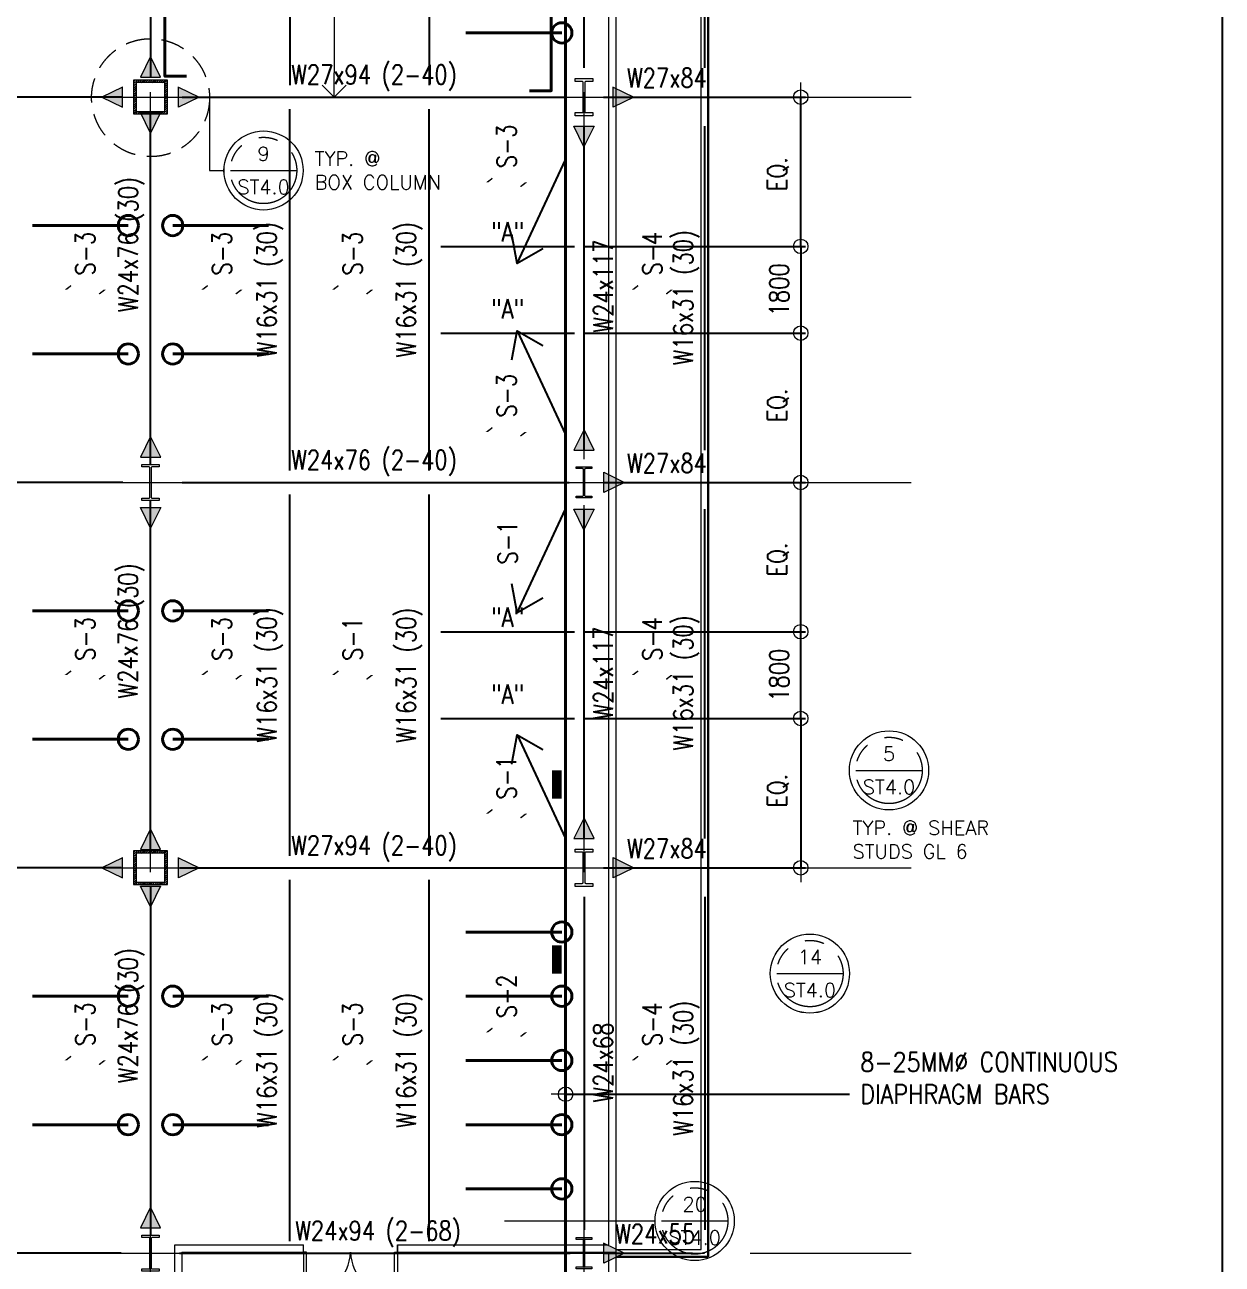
# Model space of a CAD drawing. Header units: millimetres. Extents: x -101701 to 170890, y -50253 to 85631.
# Drawn here: x -30785 to -5925, y 5281 to 31012 of the extents above; entities that cross this region are included whole.
import ezdxf
from ezdxf.enums import TextEntityAlignment as Align

# ---------------------------------------------------------------- set-up
doc = ezdxf.new("R2010")
doc.units = ezdxf.units.MM
doc.header["$MEASUREMENT"] = 0
for name, pattern in [('CENTER2', [28.575, 19.05, -3.175, 3.175, -3.175]), ('DASHED', [0.75, 0.5, -0.25]), ('PHANTOM2', [1.25, 0.625, -0.125, 0.125, -0.125, 0.125, -0.125])]:
    doc.linetypes.add(name, pattern=pattern)
doc.layers.get('0').update_dxf_attribs({"lineweight": 0})
for name, color, linetype, lineweight in [('A_ARCHITECTURAL BACKGROUND', 251, 'Continuous', 5), ('COLUMN', 2, 'Continuous', 20), ('GRIDLINES_DIM', 252, 'Continuous', 5), ('HATCH', 8, 'Continuous', 5), ('S-ANNO-DIMS', 252, 'Continuous', 5), ('S-ANNO-MARK', 2, 'Continuous', 9), ('S-ANNO-NPLT', 7, 'Continuous', 9), ('S-Anno-Symb', 143, 'PHANTOM2', 15), ('S-BEAM', 5, 'Continuous', 25), ('S-BEAM-IDEN', 2, 'Continuous', 9), ('S-BRACE', 2, 'Continuous', 18), ('S-BRACING', 1, 'Continuous', 18), ('S-COLS', 2, 'Continuous', 20), ('S-CONN', 1, 'Continuous', 9), ('S_COL', 2, 'Continuous', 20), ('S_DRB', 4, 'Continuous', 40), ('S_GRID LINES', 252, 'Continuous', 5), ('S_SLAB EDGE', 2, 'Continuous', 30), ('SPOT DET.', 1, 'Continuous', 20)]:
    doc.layers.add(name, color=color, linetype=linetype, lineweight=lineweight)
doc.layers.add('GUIDE', color=191, linetype='Continuous', plot=False)
doc.styles.add('1', font='simplex.shx', dxfattribs={"width": 0.85, "height": 300})
doc.styles.add('ARIALNW', font='ARIALN.TTF')
doc.styles.add('ROMANSX', font='ROMANS.shx', dxfattribs={"height": 0.09375})
doc.styles.add('SIMPLEX', font='SIMPLEX.shx', dxfattribs={"width": 0.8, "height": 400})
doc.dimstyles.new('DIM 200', dxfattribs={"dimtxt": 0.36, "dimasz": 0.2, "dimexe": 0.1, "dimexo": 0, "dimgap": 0.08, "dimtad": 1, "dimlfac": 2, "dimrnd": 0.005, "dimzin": 1, "dimdsep": 46, "dimtxsty": 'ARIALNW', "dimcen": 0.09, "dimclrd": 6, "dimclre": 6, "dimclrt": 13, "dimadec": 0, "dimazin": 0, "dimtfac": 1, "dimtofl": 0, "dimtmove": 2, "dimatfit": 3, "dimfxl": 1, "dimtolj": 1, "dimtzin": 0, "dimarcsym": 0})
doc.dimstyles.new('DIM_100', dxfattribs={"dimtxt": 1000, "dimasz": 2, "dimexe": 100, "dimexo": 250, "dimgap": 250, "dimtad": 1, "dimdec": 0, "dimrnd": 1, "dimdsep": 46, "dimtxsty": '1', "dimblk1": 'ESCADIM_ARW', "dimblk2": 'ESCADIM_ARW', "dimsah": 1, "dimcen": 50, "dimclrd": 256, "dimclre": 256, "dimclrt": 52, "dimadec": 0, "dimazin": 0, "dimtfac": 1, "dimtdec": 0, "dimtofl": 0, "dimtmove": 0, "dimatfit": 3, "dimldrblk": 'ESCADIM_ARW', "dimfxl": 1, "dimtolj": 1, "dimtzin": 0, "dimarcsym": 0})
doc.dimstyles.new('ESCA', dxfattribs={"dimtxt": 300, "dimasz": 1, "dimexe": 100, "dimexo": 100, "dimgap": 100, "dimtad": 1, "dimdec": 0, "dimrnd": 1, "dimdsep": 46, "dimtxsty": '1', "dimblk1": 'ESCADIM_ARW', "dimblk2": 'ESCADIM_ARW', "dimsah": 1, "dimcen": 50, "dimclrd": 256, "dimclre": 256, "dimclrt": 52, "dimadec": 0, "dimazin": 0, "dimtfac": 1, "dimtdec": 0, "dimtofl": 0, "dimtmove": 0, "dimatfit": 3, "dimldrblk": 'ESCADIM_ARW', "dimfxl": 1, "dimtolj": 1, "dimtzin": 0, "dimarcsym": 0})

# ---------------------------------------------------------------- blocks, each defined once
blk = doc.blocks.new('ARCHBACKGRND3')
at = {"layer": 'A_ARCHITECTURAL BACKGROUND', "color": 251, "ltscale": 10}
for p, q in [((-18619, 5681, 0), (-18619, 45978, 0)), ((-16706, 5586, 0), (-16706, 45978, 0)), ((-27637, 5681, 0), (-24961, 5681, 0)), ((-27637, 5679, 0), (-27637, -4352, 0)), ((-24961, 5531, 0), (-24961, 5681, 0)), ((-23007, 5681, 0), (-23007, 5531, 0)), ((-23007, 5531, 0), (-23007, 5681, 0)), ((-23007, 5681, 0), (-18619, 5681, 0)), ((-27487, 5531, 0), (-27487, -3139, 0)), ((-27487, 5531, 0), (-24961, 5531, 0)), ((-24961, 5542, 0), (-24961, 5531, 0)), ((-24961, 5531, 0), (-24961, 4554, 0)), ((-24896, 5531, 0), (-24961, 5531, 0)), ((-24896, 4554, 0), (-24896, 5531, 0)), ((-23072, 4554, 0), (-23072, 5531, 0)), ((-23072, 5531, 0), (-23007, 5531, 0)), ((-23007, 5531, 0), (-23007, 4554, 0)), ((-23007, 5531, 0), (-18468, 5531, 0)), ((-18619, 544, 0), (-18619, 5531, 0)), ((-18468, 5586, 0), (-16706, 5586, 0))]:
    blk.add_line(p, q, dxfattribs=at)
at = {"layer": 'A_ARCHITECTURAL BACKGROUND', "color": 251, "ltscale": 10, "extrusion": (-1, 7.96139e-17, 0), "elevation": 18468}
blk.add_lwpolyline([(-394, 0), (-46089, 0)], dxfattribs=at)
at = {"layer": 'HATCH', "color": 251, "linetype": 'ByBlock', "ltscale": 0.5}
for centre, start, end in [((-25019, 5582, 0), 276.8071, 357.1428), ((-22949, 5582, 0), 182.8572, 263.1929)]:
    blk.add_arc(centre, 1036, start, end, dxfattribs=at)
at = {"layer": 'S_SLAB EDGE', "color": 2, "ltscale": 10}
blk.add_line((-16556, 5436, 0), (-18468, 5436, 0), dxfattribs=at)
at = {"layer": 'S_SLAB EDGE', "color": 2, "ltscale": 10, "extrusion": (-1, 7.96139e-17, 0), "elevation": 16556}
blk.add_lwpolyline([(-5436, 0), (-46089, 0)], dxfattribs=at)
blk = doc.blocks.new('Bubble')
at = {"layer": 'S-ANNO-NPLT'}
blk.add_circle((0, 0), 0.2608, dxfattribs=at)
at = {"layer": 'S-Anno-Symb', "color": 0}
blk.add_line((-0.2188, 0), (0.2188, 0), dxfattribs=at)
blk.add_circle((0, 0), 0.2187, dxfattribs=at)
at = {"layer": 'S-Anno-Symb', "style": 'ROMANSX'}
for tag, p in [('1', (0, 0.1094)), ('S1', (0, -0.1094))]:
    blk.add_attdef(tag, text='', height=0.0937, dxfattribs=at).set_placement(p, align=Align.MIDDLE_CENTER)
at = {"layer": 'S-Anno-Symb', "style": 'ROMANSX', "width": 1.018385, "flags": 8}
blk.add_attdef('LONG', text='', height=0.0937, dxfattribs=at).set_placement((-0.1796, -0.1249), (0.1796, -0.1249), align=Align.FIT)
blk = doc.blocks.new('11F COLUMN LAYOUT')
at = {"layer": 'HATCH', "ltscale": 0.05}
h = blk.add_hatch(dxfattribs=at)
h.set_pattern_fill('ANSI31', color=256, scale=250, style=0)
h.set_pattern_definition([(45, (60220.426, 19360.09), (-22.097087, 22.097087), [])])
h.paths.add_polyline_path([(26700, 31702), (27300, 31702), (27300, 32302), (26700, 32302)], flags=16)
h.paths.add_polyline_path([(26650, 31652), (27350, 31652), (27350, 32352), (26650, 32352)])
h = blk.add_hatch(dxfattribs=at)
h.set_pattern_fill('ANSI31', color=256, scale=250, style=0)
h.set_pattern_definition([(45, (60220.426, 3360.09), (-22.097087, 22.097087), [])])
h.paths.add_polyline_path([(26700, 15702), (27300, 15702), (27300, 16302), (26700, 16302)], flags=16)
h.paths.add_polyline_path([(26650, 15652), (27350, 15652), (27350, 16352), (26650, 16352)])
at = {"layer": 'COLUMN', "lineweight": 13}
for points in [[(36000, 31614), (35814, 31614), (35814, 31677), (35965, 31677, 0.414214), (35982, 31695), (35982, 32305, 0.414214), (35965, 32323), (35814, 32323), (35814, 32386), (36186, 32386), (36186, 32323), (36035, 32323, 0.414214), (36018, 32305), (36018, 31695, 0.414214), (36035, 31677), (36186, 31677), (36186, 31614), (36000, 31614)], [(36000, 23677), (35836, 23677), (35836, 23714), (35970, 23714, 0.414214), (35990, 23734), (35990, 24266, 0.414214), (35970, 24286), (35836, 24286), (35836, 24323), (36164, 24323), (36164, 24286), (36030, 24286, 0.414214), (36010, 24266), (36010, 23734, 0.414214), (36030, 23714), (36164, 23714), (36164, 23677), (36000, 23677)], [(36000, 15614), (35814, 15614), (35814, 15677), (35965, 15677, 0.414214), (35982, 15695), (35982, 16305, 0.414214), (35965, 16323), (35814, 16323), (35814, 16386), (36186, 16386), (36186, 16323), (36035, 16323, 0.414214), (36018, 16305), (36018, 15695, 0.414214), (36035, 15677), (36186, 15677), (36186, 15614), (36000, 15614)], [(36000, 7677), (35836, 7677), (35836, 7714), (35970, 7714, 0.414214), (35990, 7734), (35990, 8266, 0.414214), (35970, 8286), (35836, 8286), (35836, 8323), (36164, 8323), (36164, 8286), (36030, 8286, 0.414214), (36010, 8266), (36010, 7734, 0.414214), (36030, 7714), (36164, 7714), (36164, 7677), (36000, 7677)]]:
    blk.add_lwpolyline(points, format="xyb", dxfattribs=at)
at = {"layer": 'S-COLS', "ltscale": 0.5, "elevation": 0}
for points in [[(26650, 31652), (27350, 31652), (27350, 32352), (26650, 32352)], [(26700, 31702), (27300, 31702), (27300, 32302), (26700, 32302)], [(26650, 15652), (27350, 15652), (27350, 16352), (26650, 16352)], [(26700, 15702), (27300, 15702), (27300, 16302), (26700, 16302)]]:
    blk.add_lwpolyline(points, close=True, dxfattribs=at)
at = {"layer": 'S_COL', "ltscale": 0.05}
for points in [[(27000, 23626), (26818, 23626), (26818, 23675), (26969, 23675, 0.414214), (26987, 23693), (26987, 24304, 0.414214), (26969, 24321), (26818, 24321), (26818, 24370), (27182, 24370), (27182, 24321), (27031, 24321, 0.414214), (27013, 24304), (27013, 23693, 0.414214), (27031, 23675), (27182, 23675), (27182, 23626), (27000, 23626)], [(27000, 7626), (26818, 7626), (26818, 7675), (26969, 7675, 0.414214), (26987, 7693), (26987, 8304, 0.414214), (26969, 8321), (26818, 8321), (26818, 8370), (27182, 8370), (27182, 8321), (27031, 8321, 0.414214), (27013, 8304), (27013, 7693, 0.414214), (27031, 7675), (27182, 7675), (27182, 7626), (27000, 7626)]]:
    blk.add_lwpolyline(points, format="xyb", dxfattribs=at)
blk = doc.blocks.new('DIM_GRIDLINES_2')
at = {"layer": 'GRIDLINES_DIM', "linetype": 'CENTER2', "ltscale": 300}
for p, q in [((35000, -10379.6), (35000, 63813, 0)), ((44000, -10379.6), (44000, 63813, 0)), ((-12556.3, 40000, 0), (50790.7, 40000, 0)), ((-12556.3, 32000, 0), (50790.7, 32000, 0)), ((-12556.3, 24000, 0), (50790.7, 24000, 0)), ((-12556.3, 16000, 0), (50790.7, 16000, 0))]:
    blk.add_line(p, q, dxfattribs=at)
blk = doc.blocks.new('ESCADIM_ARW')
at = {"color": 7}
blk.add_line((-150, 0), (150, 0), dxfattribs=at)
blk.add_circle((0, 0), 75, dxfattribs=at)
blk = doc.blocks.new('*D49')
at = {"layer": 'Defpoints', "color": 0, "transparency": 16777216}
for p in [(-19425, 26411, 0), (-19425, 24611, 0), (-14675, 24611)]:
    blk.add_point(p, dxfattribs=at)
at = {"layer": 'S-ANNO-DIMS', "lineweight": -2, "transparency": 16777216}
for p, q in [((-19175, 26411), (-14575, 26411)), ((-14675, 26409), (-14675, 24613)), ((-19175, 24611), (-14575, 24611))]:
    blk.add_line(p, q, dxfattribs=at)
at = {"layer": 'S-ANNO-DIMS', "lineweight": -2, "transparency": 16777216, "xscale": 2, "yscale": 2, "zscale": 2}
for p, rotation in [((-14675, 26411), 90), ((-14675, 24611), 270)]:
    blk.add_blockref('ESCADIM_ARW', p, dxfattribs=dict(at, rotation=rotation))
at = {"layer": 'S-ANNO-DIMS', "color": 52, "transparency": 16777216, "insert": (-15125, 25511), "char_height": 400, "attachment_point": 5, "rotation": 90, "style": 'SIMPLEX'}
blk.add_mtext('\\A1;1800', dxfattribs=at)
blk = doc.blocks.new('*D50')
at = {"layer": 'Defpoints', "color": 0, "transparency": 16777216}
for p in [(-19023, 29511, 0), (-14675, 29511), (-19425, 26411, 0)]:
    blk.add_point(p, dxfattribs=at)
at = {"layer": 'S-ANNO-DIMS', "lineweight": -2, "transparency": 16777216}
for p, q in [((-18773, 29511), (-14575, 29511)), ((-14675, 26413), (-14675, 29509)), ((-19175, 26411), (-14575, 26411))]:
    blk.add_line(p, q, dxfattribs=at)
at = {"layer": 'S-ANNO-DIMS', "lineweight": -2, "transparency": 16777216, "xscale": 2, "yscale": 2, "zscale": 2}
for p, rotation in [((-14675, 29511), 90), ((-14675, 26411), 270)]:
    blk.add_blockref('ESCADIM_ARW', p, dxfattribs=dict(at, rotation=rotation))
at = {"layer": 'S-ANNO-DIMS', "color": 52, "transparency": 16777216, "insert": (-15144, 27911), "char_height": 400, "attachment_point": 5, "rotation": 90, "style": 'SIMPLEX'}
blk.add_mtext('\\A1;{\\W0.8;EQ.}', dxfattribs=at)
blk = doc.blocks.new('*D51')
at = {"layer": 'Defpoints', "color": 0, "transparency": 16777216}
for p in [(-19425, 24611, 0), (-19023, 21511, 0), (-14675, 21511)]:
    blk.add_point(p, dxfattribs=at)
at = {"layer": 'S-ANNO-DIMS', "lineweight": -2, "transparency": 16777216}
for p, q in [((-19175, 24611), (-14575, 24611)), ((-14675, 24609), (-14675, 21513)), ((-18773, 21511), (-14575, 21511))]:
    blk.add_line(p, q, dxfattribs=at)
at = {"layer": 'S-ANNO-DIMS', "lineweight": -2, "transparency": 16777216, "xscale": 2, "yscale": 2, "zscale": 2}
for p, rotation in [((-14675, 24611), 90), ((-14675, 21511), 270)]:
    blk.add_blockref('ESCADIM_ARW', p, dxfattribs=dict(at, rotation=rotation))
at = {"layer": 'S-ANNO-DIMS', "color": 52, "transparency": 16777216, "insert": (-15144, 23111), "char_height": 400, "attachment_point": 5, "rotation": 90, "style": 'SIMPLEX'}
blk.add_mtext('\\A1;{\\W0.8;EQ.}', dxfattribs=at)
blk = doc.blocks.new('*D52')
at = {"layer": 'Defpoints', "color": 0, "transparency": 16777216}
for p in [(-19425, 18411, 0), (-14675, 18411), (-19425, 16611, 0)]:
    blk.add_point(p, dxfattribs=at)
at = {"layer": 'S-ANNO-DIMS', "lineweight": -2, "transparency": 16777216}
for p, q in [((-19175, 18411), (-14575, 18411)), ((-14675, 16613), (-14675, 18409)), ((-19175, 16611), (-14575, 16611))]:
    blk.add_line(p, q, dxfattribs=at)
at = {"layer": 'S-ANNO-DIMS', "lineweight": -2, "transparency": 16777216, "xscale": 2, "yscale": 2, "zscale": 2}
for p, rotation in [((-14675, 18411), 90), ((-14675, 16611), 270)]:
    blk.add_blockref('ESCADIM_ARW', p, dxfattribs=dict(at, rotation=rotation))
at = {"layer": 'S-ANNO-DIMS', "color": 52, "transparency": 16777216, "insert": (-15125, 17511), "char_height": 400, "attachment_point": 5, "rotation": 90, "style": 'SIMPLEX'}
blk.add_mtext('\\A1;1800', dxfattribs=at)
blk = doc.blocks.new('*D53')
at = {"layer": 'Defpoints', "color": 0, "transparency": 16777216}
for p in [(-19425, 16611, 0), (-19023, 13511, 0), (-14675, 13511)]:
    blk.add_point(p, dxfattribs=at)
at = {"layer": 'S-ANNO-DIMS', "lineweight": -2, "transparency": 16777216}
for p, q in [((-19175, 16611), (-14575, 16611)), ((-14675, 16609), (-14675, 13513)), ((-18773, 13511), (-14575, 13511))]:
    blk.add_line(p, q, dxfattribs=at)
at = {"layer": 'S-ANNO-DIMS', "lineweight": -2, "transparency": 16777216, "xscale": 2, "yscale": 2, "zscale": 2}
for p, rotation in [((-14675, 16611), 90), ((-14675, 13511), 270)]:
    blk.add_blockref('ESCADIM_ARW', p, dxfattribs=dict(at, rotation=rotation))
at = {"layer": 'S-ANNO-DIMS', "color": 52, "transparency": 16777216, "insert": (-15144, 15111), "char_height": 400, "attachment_point": 5, "rotation": 90, "style": 'SIMPLEX'}
blk.add_mtext('\\A1;{\\W0.8;EQ.}', dxfattribs=at)
blk = doc.blocks.new('*D54')
at = {"layer": 'Defpoints', "color": 0, "transparency": 16777216}
for p in [(-19023, 21511, 0), (-14675, 21511), (-19425, 18411, 0)]:
    blk.add_point(p, dxfattribs=at)
at = {"layer": 'S-ANNO-DIMS', "lineweight": -2, "transparency": 16777216}
for p, q in [((-18773, 21511), (-14575, 21511)), ((-14675, 18413), (-14675, 21509)), ((-19175, 18411), (-14575, 18411))]:
    blk.add_line(p, q, dxfattribs=at)
at = {"layer": 'S-ANNO-DIMS', "lineweight": -2, "transparency": 16777216, "xscale": 2, "yscale": 2, "zscale": 2}
for p, rotation in [((-14675, 21511), 90), ((-14675, 18411), 270)]:
    blk.add_blockref('ESCADIM_ARW', p, dxfattribs=dict(at, rotation=rotation))
at = {"layer": 'S-ANNO-DIMS', "color": 52, "transparency": 16777216, "insert": (-15144, 19911), "char_height": 400, "attachment_point": 5, "rotation": 90, "style": 'SIMPLEX'}
blk.add_mtext('\\A1;{\\W0.8;EQ.}', dxfattribs=at)
blk = doc.blocks.new('_Open90')
at = {"color": 0, "linetype": 'ByBlock', "lineweight": -2}
for p, q in [((0, 0), (-1, 0)), ((-0.5, 0.5), (0, 0)), ((0, 0), (-0.5, -0.5))]:
    blk.add_line(p, q, dxfattribs=at)
blk = doc.blocks.new('*D115')
at = {"lineweight": -2, "ltscale": 0.5, "transparency": 16777216}
blk.add_line((38812, 46895), (38812, 40501), dxfattribs=at)
at = {"layer": 'Defpoints', "color": 0, "ltscale": 0.5, "transparency": 16777216}
for p in [(38812, 47395, 0), (38812, 40001, 0), (38812, 40001)]:
    blk.add_point(p, dxfattribs=at)
at = {"lineweight": -2, "ltscale": 0.5, "transparency": 16777216, "xscale": 500, "yscale": 500, "zscale": 500}
for p, rotation in [((38812, 47395), 90), ((38812, 40001), 270)]:
    blk.add_blockref('_Open90', p, dxfattribs=dict(at, rotation=rotation))
at = {"color": 52, "ltscale": 0.5, "transparency": 16777216, "char_height": 300, "attachment_point": 5, "rotation": 90, "style": '1'}
for s, insert in [("\\A1;ADD'L. 10MM%%C", (38383, 43698)), ('\\A1;@300MM O.C. ', (39212, 43698))]:
    blk.add_mtext(s, dxfattribs=dict(at, insert=insert))
blk = doc.blocks.new('11TH FRAMING LAYOUT')
at = {"layer": 'S-CONN'}
for points in [[(26790, 32414), (27000, 32843), (27210, 32414)], [(26420, 31788), (25991, 31999), (26420, 32209)], [(27580, 31788), (28009, 31999), (27580, 32209)], [(36606, 31788), (37035, 31999), (36606, 32209)], [(26790, 31679), (27001, 31250), (27211, 31679)], [(35789, 31395), (35999, 30966), (36210, 31395)], [(35791, 24667), (36001, 25096), (36211, 24667)], [(26791, 24525), (27002, 24954), (27212, 24525)], [(36411, 23789), (36840, 24000), (36411, 24210)], [(26791, 23477), (27002, 23048), (27212, 23477)], [(35789, 23443), (35999, 23014), (36210, 23443)], [(35790, 16606), (36000, 17035), (36210, 16606)], [(26790, 16381), (27000, 16810), (27210, 16381)], [(26420, 15788), (25991, 15998), (26420, 16209)], [(27580, 15788), (28009, 15998), (27580, 16209)], [(36606, 15789), (37035, 16000), (36606, 16210)], [(26789, 15619), (26999, 15190), (27210, 15619)], [(26789, 8524), (26999, 8953), (27210, 8524)], [(36411, 7789), (36840, 8000), (36411, 8210)]]:
    blk.add_hatch(color=256, dxfattribs=at).paths.add_polyline_path(points)
at = {"layer": 'S-BEAM'}
for p, q in [((27000, 39737, 0), (27000, 32414, 0)), ((29891, 39749, 0), (29891, 32249, 0)), ((32782, 39749, 0), (32782, 32248, 0)), ((36000, 32607, 0), (36000, 39545, 0)), ((38505, 32607, 0), (38505, 39545, 0)), ((35619, 32421, 0), (35619, 31580, 0)), ((26427, 31999, 0), (18606, 32000, 0)), ((27660, 31999, 0), (35619, 32000, 0)), ((36606, 31999, 0), (37986, 31999, 0)), ((27001, 24381, 0), (27001, 31679, 0)), ((29883, 31749, 0), (29883, 24249, 0)), ((32776, 31748, 0), (32776, 24249, 0)), ((36001, 24667, 0), (36000, 31395, 0)), ((38506, 24667, 0), (38505, 31395, 0)), ((33026, 28900, 0), (35801, 28900, 0)), ((33026, 27100, 0), (35801, 27100, 0)), ((26427, 24000, 0), (18606, 24001, 0)), ((27660, 24000, 0), (35694, 24001, 0)), ((36409, 24000, 0), (38255, 24000, 0)), ((29883, 23749, 0), (29883, 16250, 0)), ((32776, 23749, 0), (32776, 16250, 0)), ((27000, 16381, 0), (27000, 23619, 0)), ((36000, 16606, 0), (36000, 23443, 0)), ((38505, 16606, 0), (38505, 23443, 0)), ((33026, 20900, 0), (35801, 20900, 0)), ((33026, 19100, 0), (35801, 19100, 0)), ((26394, 16000, 0), (18606, 16000, 0)), ((27606, 16000, 0), (35619, 16000, 0)), ((36606, 16000, 0), (38255, 16000, 0)), ((29883, 15750, 0), (29883, 8250, 0)), ((32776, 15750, 0), (32776, 8250, 0)), ((27000, 15619, 0), (27000, 8381, 0)), ((36000, 15394, 0), (36000, 8481, 0)), ((38505, 15394, 0), (38505, 8481, 0)), ((26394, 7999, 0), (18606, 7999, 0)), ((27604, 8000, 0), (35715, 8000, 0)), ((36409, 8000, 0), (38255, 8000, 0))]:
    blk.add_line(p, q, dxfattribs=at)
at = {"layer": 'S-CONN', "color": 1, "elevation": 0}
for points in [[(27210, 32414), (27000, 32843), (26790, 32414), (27211, 32414)], [(26420, 32209), (25991, 31999), (26420, 31788), (26420, 32210)], [(27580, 32209), (28009, 31999), (27580, 31788), (27580, 32210)], [(36606, 32209), (37035, 31999), (36606, 31788), (36606, 32210)], [(27211, 31679), (27001, 31250), (26790, 31679), (27212, 31679)], [(36210, 31395), (35999, 30966), (35789, 31395), (36211, 31395)], [(36211, 24667), (36001, 25096), (35791, 24667), (36213, 24667)], [(27212, 24525), (27002, 24954), (26791, 24525), (27213, 24525)], [(36411, 24210), (36840, 24000), (36411, 23789), (36411, 24211)], [(27212, 23477), (27002, 23048), (26791, 23477), (27213, 23477)], [(36210, 23443), (35999, 23014), (35789, 23443), (36211, 23443)], [(36210, 16606), (36000, 17035), (35790, 16606), (36211, 16606)], [(27210, 16381), (27000, 16810), (26790, 16381), (27211, 16381)], [(36606, 16210), (37035, 16000), (36606, 15789), (36606, 16211)], [(26420, 16209), (25991, 15998), (26420, 15788), (26420, 16210)], [(27580, 16209), (28009, 15998), (27580, 15788), (27580, 16210)], [(27210, 15619), (26999, 15190), (26789, 15619), (27211, 15619)], [(27210, 8524), (26999, 8953), (26789, 8524), (27211, 8524)], [(36411, 8210), (36840, 8000), (36411, 7789), (36411, 8211)]]:
    blk.add_lwpolyline(points, dxfattribs=at)
at = {"layer": 'S-BRACE', "ltscale": 0.5}
for points in [[(34611, 28546, 0), (35613, 30698, 0)], [(34611, 27150, 0), (35613, 24999, 0)], [(34612, 21292, 0), (35614, 23443, 0)], [(34612, 18757, 0), (35614, 16606, 0)]]:
    blk.add_leader(points, dimstyle='DIM 200', override={"dimasz": 500, "dimtad": 0, "dimclrd": 2, "dimldrblk": 'Open90', "dimfxl": 0.18}, dxfattribs=at)
blk = doc.blocks.new("ADD' L BARS")
at = {"layer": 'S_DRB'}
for p, q in [((41549.4, 41333.3, 0), (43539, 41333.3, 0)), ((41550, 22666.4, 0), (43539.6, 22666.4, 0)), ((41549.9, 21333.2, 0), (43539.5, 21333.2, 0)), ((41549.7, 19999.9, 0), (43539.3, 19999.9, 0)), ((41549.6, 18666.6, 0), (43539.2, 18666.6, 0)), ((41549.4, 17333.3, 0), (43539, 17333.3, 0))]:
    blk.add_line(p, q, dxfattribs=at)
at = {"layer": 'S_DRB', "color": 4, "elevation": 0}
for points in [[(35750, 40432.8), (35300, 40432.8), (35300, 55606.9), (35750, 55606.9)], [(42870.3, 40132.8), (43320.3, 40132.8), (43319, 55306.9), (42869, 55306.9)]]:
    blk.add_lwpolyline(points, dxfattribs=at)
at = {"layer": 'S_DRB'}
for centre in [(43539, 41333.3, 0), (43539.6, 22666.4, 0), (43539.5, 21333.2, 0), (43539.3, 19999.9, 0), (43539.2, 18666.6, 0), (43539, 17333.3, 0)]:
    blk.add_circle(centre, 210.4, dxfattribs=at)
at = {"ltscale": 0.5}
dim = blk.add_linear_dim(base=(38811.8, 40001.4, 0), p1=(38811.8, 47394.5, 0), p2=(38811.8, 40001.4, 0), angle=270, text="ADD'L. 10MM%%C\\X@300MM O.C. ", dimstyle='DIM_100', override={"dimasz": 500, "dimexo": 100, "dimblk1": 'Open90', "dimblk2": 'Open90', "dimse1": 1, "dimse2": 1}, dxfattribs=at)
dim.commit()
dim.dimension.update_dxf_attribs({"geometry": '*D115', "text_midpoint": (38811.8, 43697.9, 0)})

msp = doc.modelspace()

# ---------------------------------------------------------------- linework, layer by layer
at = {"layer": 'GUIDE', "ltscale": 0.5, "elevation": -106.73928}
msp.add_lwpolyline([(-77989.96083, 53324.28514), (-5925.3379, 53324.28514), (-5925.3379, -34476.50554), (-77989.96083, -34476.50554)], close=True, dxfattribs=at)
at = {"layer": 'S-ANNO-MARK'}
for points, elevation in [([(-21077.11934, 27825.29075, 29.99952, 29.99952, 0), (-21190.16366, 27738.28962, 0, 0, 0), (-20380.58611, 27738.28962, 29.99952, 29.99952, 0), (-20493.63044, 27651.28848, 0, 0, 0)], -0.00003), ([(-29824.10621, 25597.32211, 29.99952, 29.99952, 0), (-29937.15054, 25510.32098, 0, 0, 0), (-29127.57299, 25510.32098, 29.99952, 29.99952, 0), (-29240.61732, 25423.31984, 0, 0, 0)], -0.00001), ([(-26987.81574, 25597.32211, 29.99952, 29.99952, 0), (-27100.86007, 25510.32098, 0, 0, 0), (-26291.28252, 25510.32098, 29.99952, 29.99952, 0), (-26404.32685, 25423.31984, 0, 0, 0)], 0), ([(-24273.03687, 25597.32211, 29.99952, 29.99952, 0), (-24386.0812, 25510.32098, 0, 0, 0), (-23576.50365, 25510.32098, 29.99952, 29.99952, 0), (-23689.54797, 25423.31984, 0, 0, 0)], -0.00002), ([(-18050.91111, 25598.27696, 29.99952, 29.99952, 0), (-18163.95543, 25511.27582, 0, 0, 0), (-17354.37788, 25511.27582, 29.99952, 29.99952, 0), (-17467.42221, 25424.27469, 0, 0, 0)], 0.00001), ([(-21077.45615, 22648.45702, 29.99952, 29.99952, 0), (-21190.50048, 22561.45589, 0, 0, 0), (-20380.92292, 22561.45589, 29.99952, 29.99952, 0), (-20493.96725, 22474.45475, 0, 0, 0)], -0.00003), ([(-29824.10621, 17597.95536, 29.99952, 29.99952, 0), (-29937.15054, 17510.95422, 0, 0, 0), (-29127.57299, 17510.95422, 29.99952, 29.99952, 0), (-29240.61732, 17423.95309, 0, 0, 0)], -0.00001), ([(-26987.81574, 17597.95536, 29.99952, 29.99952, 0), (-27100.86007, 17510.95422, 0, 0, 0), (-26291.28252, 17510.95422, 29.99952, 29.99952, 0), (-26404.32685, 17423.95309, 0, 0, 0)], 0), ([(-24273.03687, 17597.95536, 29.99952, 29.99952, 0), (-24386.0812, 17510.95422, 0, 0, 0), (-23576.50365, 17510.95422, 29.99952, 29.99952, 0), (-23689.54797, 17423.95309, 0, 0, 0)], -0.00002), ([(-18050.91111, 17598.27696, 29.99952, 29.99952, 0), (-18163.95543, 17511.27582, 0, 0, 0), (-17354.37788, 17511.27582, 29.99952, 29.99952, 0), (-17467.42221, 17424.27469, 0, 0, 0)], 0.00001), ([(-21075.58107, 14720.3391, 29.99952, 29.99952, 0), (-21188.6254, 14633.33796, 0, 0, 0), (-20379.04785, 14633.33796, 29.99952, 29.99952, 0), (-20492.09218, 14546.33683, 0, 0, 0)], -0.00002), ([(-29824.10621, 9598.26103, 29.99952, 29.99952, 0), (-29937.15054, 9511.2599, 0, 0, 0), (-29127.57299, 9511.2599, 29.99952, 29.99952, 0), (-29240.61732, 9424.25876, 0, 0, 0)], -0.00001), ([(-26987.81574, 9598.26103, 29.99952, 29.99952, 0), (-27100.86007, 9511.2599, 0, 0, 0), (-26291.28252, 9511.2599, 29.99952, 29.99952, 0), (-26404.32685, 9424.25876, 0, 0, 0)], 0), ([(-24273.03687, 9598.26103, 29.99952, 29.99952, 0), (-24386.0812, 9511.2599, 0, 0, 0), (-23576.50365, 9511.2599, 29.99952, 29.99952, 0), (-23689.54797, 9424.25876, 0, 0, 0)], -0.00002), ([(-18050.91111, 9598.27696, 29.99952, 29.99952, 0), (-18163.95543, 9511.27582, 0, 0, 0), (-17354.37788, 9511.27582, 29.99952, 29.99952, 0), (-17467.42221, 9424.27469, 0, 0, 0)], 0.00001)]:
    msp.add_lwpolyline(points, format="xyseb", dxfattribs=dict(at, elevation=elevation))
at = {"layer": 'S-ANNO-NPLT'}
for centre in [(-25827.66499, 27988.18634, -0.00003), (-12842.76569, 15532.45981, -0.00003), (-14485.49763, 11314.8821, -0.00003), (-16877.24563, 6178.36, -0.00002)]:
    msp.add_circle(centre, 821.36597, dxfattribs=at)
at = {"layer": 'S-Anno-Symb', "linetype": 'ByBlock'}
msp.add_line((-20822.94465, 6178.36, -0.00002), (-17698.6116, 6178.36, -0.00002), dxfattribs=at)
at = {"layer": 'S-Anno-Symb', "linetype": 'ByBlock', "elevation": -0.00002}
for points in [[(-13664.13166, 15532.45981, 0, 0, 0), (-19739.02657, 15532.45981, 196.07256, 196.07256, 0), (-19739.02657, 14944.24213, 0, 0, 0)], [(-15306.86361, 11314.8821, 0, 0, 0), (-19739.02657, 11314.8821, 196.07256, 196.07256, 0), (-19739.02657, 11903.09978, 0, 0, 0)], [(-20822.94465, 6178.36, 0, 0, 0), (-20822.94465, 4955.95778, 196.07256, 196.07256, 0), (-20234.72697, 4955.95778, 0, 0, 0)]]:
    msp.add_lwpolyline(points, format="xyseb", dxfattribs=at)
at = {"layer": 'S-BRACING', "ltscale": 1000, "elevation": -0.00003}
msp.add_lwpolyline([(-26949.03096, 29499.29442), (-26949.03096, 27988.18634), (-26649.03096, 27988.18634)], dxfattribs=at)
at = {"layer": 'S-COLS', "elevation": -0.00001}
msp.add_lwpolyline([(-21075.58108, 10181.3105, 29.99952, 29.99952, 0), (-21188.62541, 10094.30936, 0, 0, 0), (-20379.04785, 10094.30936, 29.99952, 29.99952, 0), (-20492.09218, 10007.30823, 0, 0, 0)], format="xyseb", dxfattribs=at)
at = {"layer": 'S_DRB'}
for p, q in [((-30624.97233, 26844.59324, -0.00001), (-28635.33934, 26844.59324, -0.00001)), ((-25724.97233, 26844.59324, -0.00001), (-27714.60531, 26844.59324, -0.00001)), ((-30624.97233, 24177.92657, -0.00001), (-28635.33934, 24177.92657, -0.00001)), ((-25724.97233, 24177.92657, -0.00001), (-27714.60531, 24177.92657, -0.00001)), ((-30624.97233, 18844.59324, -0.00002), (-28635.33934, 18844.59324, -0.00002)), ((-25724.97233, 18844.59324, -0.00002), (-27714.60531, 18844.59324, -0.00002)), ((-30624.97233, 16177.92657, -0.00002), (-28635.33934, 16177.92657, -0.00002)), ((-25724.97233, 16177.92657, -0.00002), (-27714.60531, 16177.92657, -0.00002)), ((-30624.97233, 10844.59324, -0.00001), (-28635.33934, 10844.59324, -0.00001)), ((-25724.97233, 10844.59324, -0.00001), (-27714.60531, 10844.59324, -0.00001)), ((-30624.97233, 8177.92657, -0.00001), (-28635.33934, 8177.92657, -0.00001)), ((-25724.97233, 8177.92657, -0.00001), (-27714.60531, 8177.92657, -0.00001))]:
    msp.add_line(p, q, dxfattribs=at)
at = {"layer": 'S_DRB', "color": 4, "elevation": -0.00001}
msp.add_lwpolyline([(-20005.95233, 1503.27424), (-19555.95233, 1503.27424), (-19555.95233, 45116.53555), (-20005.95233, 45116.53555)], dxfattribs=at)
at = {"layer": 'S_DRB'}
for centre in [(-28635.33934, 26844.59324, -0.00001), (-27714.60531, 26844.59324, -0.00001), (-28635.33934, 24177.92657, -0.00001), (-27714.60531, 24177.92657, -0.00001), (-28635.33934, 18844.59324, -0.00002), (-27714.60531, 18844.59324, -0.00002), (-28635.33934, 16177.92657, -0.00002), (-27714.60531, 16177.92657, -0.00002), (-28635.33934, 10844.59324, -0.00001), (-27714.60531, 10844.59324, -0.00001), (-28635.33934, 8177.92657, -0.00001), (-27714.60531, 8177.92657, -0.00001)]:
    msp.add_circle(centre, 210.36702, dxfattribs=at)
at = {"layer": 'SPOT DET.', "linetype": 'DASHED', "ltscale": 1000}
msp.add_circle((-28173.55948, 29499.29442, -0.00003), 1224.52852, dxfattribs=at)

# ---------------------------------------------------------------- block references
at = {"layer": 'A_ARCHITECTURAL BACKGROUND', "color": 251, "ltscale": 10}
for name in ['11TH FRAMING LAYOUT', '11F COLUMN LAYOUT']:
    msp.add_blockref(name, (-55174.97233, -2488.74009, -0.00001), dxfattribs=at)
at = {"layer": 'A_ARCHITECTURAL BACKGROUND', "lineweight": 13}
msp.add_blockref('ARCHBACKGRND3', (-38.9141, 0, -0.00004), dxfattribs=at)
at = {"layer": 'S-Anno-Symb', "xscale": 3149.760000000242, "yscale": 3149.760000000242, "zscale": 3149.760000000242}
for p, values in [((-25827.66499, 27988.18634, -0.00003), {'1': '9', 'S1': 'ST4.0'}), ((-12842.76569, 15532.45981, -0.00003), {'1': '5', 'S1': 'ST4.0'}), ((-14485.49763, 11314.8821, -0.00003), {'1': '14', 'S1': 'ST4.0'}), ((-16877.24563, 6178.36, -0.00002), {'1': '20', 'S1': 'ST4.0'})]:
    msp.add_blockref('Bubble', p, dxfattribs=at).add_auto_attribs(values)
at = {"layer": 'S-BRACE'}
msp.add_blockref("ADD' L BARS", (-63174.97233, -10488.74009, -0.00002), dxfattribs=at)
at = {"layer": 'S_GRID LINES'}
msp.add_blockref('DIM_GRIDLINES_2', (-63174.97233, -10488.74009, -0.00001), dxfattribs=at)

# ---------------------------------------------------------------- texts
at = {"layer": 'S-ANNO-DIMS', "color": 52, "char_height": 400, "attachment_point": 5, "style": 'SIMPLEX'}
for s, insert in [('\\A1;{\\W0.8;W27x94 (2-40)}', (-23535.48411, 29911.04656, -0.00003)), ('\\A1;{\\W0.8;W27x84}', (-17455.00959, 29910.59879, -0.00002)), ('\\A1;{\\W0.8;"A"}', (-20761.5327, 26712.88823, -0.00003)), ('\\A1;{\\W0.8;"A"}', (-20761.5327, 25112.88823, -0.00003)), ('\\A1;{\\W0.8;W24x76 (2-40)}', (-23536.59782, 21911.86287, -0.00004)), ('\\A1;{\\W0.8;W27x84}', (-17455.00959, 21910.59879, -0.00002)), ('\\A1;{\\W0.8;"A"}', (-20761.5327, 18712.88823, -0.00003)), ('\\A1;{\\W0.8;"A"}', (-20761.5327, 17112.88823, -0.00003)), ('\\A1;W27x94 (2-40)', (-23535.48409, 13911.04655, -0.00004)), ('\\A1;{\\W0.8;W27x84}', (-17455.00959, 13910.59879, -0.00002)), ('\\A1;W24x94 (2-68)', (-23451.43348, 5910.53905, -0.00002)), ('\\A1;W24x55', (-17699.6528, 5910.59879, -0.00002))]:
    msp.add_mtext(s, dxfattribs=dict(at, insert=insert))
at = {"layer": 'S-ANNO-DIMS', "color": 52, "char_height": 400, "attachment_point": 5, "rotation": 90, "style": 'SIMPLEX'}
for s, insert in [('\\A1;\\pxqc;S-3', (-20785.37489, 28488.28962, -0.00003)), ('\\A1;{\\W0.8;W24x76 (30)}', (-28573.88241, 26452.01502, -0.00003)), ('\\A1;{\\W0.8;W16x31 (30)}', (-25692.31441, 25514.67894, -0.00003)), ('\\A1;{\\W0.8;W16x31 (30)}', (-22798.85397, 25512.80761, -0.00003)), ('\\A1;\\pxqc;S-3', (-29532.36176, 26260.32098, -0.00001)), ('\\A1;\\pxqc;S-3', (-26696.07129, 26260.32098, 0)), ('\\A1;\\pxqc;S-3', (-23981.29242, 26260.32098, -0.00002)), ('\\A1;{\\W0.8;W24x117}', (-18775.14822, 25588.18387, -0.00002)), ('\\A1;\\pxqc;S-4', (-17759.16666, 26261.27582, 0.00001)), ('\\A1;{\\W0.8;W16x31 (30)}', (-17050.39887, 25349.92541, -0.00001)), ('\\A1;\\pxqc;S-3', (-20785.7117, 23311.45589, -0.00003)), ('\\A1;\\pxqc;{\\W0.8;S-1}', (-20761.5327, 20262.63475, -0.00002)), ('\\A1;{\\W0.8;W24x76 (30)}', (-28574.97233, 18429.03443, -0.00004)), ('\\A1;{\\W0.8;W16x31 (30)}', (-25692.31441, 17515.29028, -0.00001)), ('\\A1;{\\W0.8;W16x31 (30)}', (-22798.85397, 17510.75296, -0.00002)), ('\\A1;\\pxqc;S-3', (-29532.36176, 18260.95422, -0.00001)), ('\\A1;\\pxqc;S-3', (-26696.07129, 18260.95422, 0)), ('\\A1;\\pxqc;{\\W0.8;S-1}', (-23981.29242, 18260.95422, -0.00002)), ('\\A1;\\pxqc;S-4', (-17759.16666, 18261.27582, 0.00001)), ('\\A1;{\\W0.8;W16x31 (30)}', (-17050.39887, 17349.92541, -0.00001)), ('\\A1;{\\W0.8;W24x117}', (-18775.69318, 17554.2001, -0.00003)), ('\\A1;\\pxqc;{\\W0.8;S-1}', (-20785.66327, 15383.33796, -0.00002)), ('\\A1;{\\W0.8;W24x76 (30)}', (-28574.97233, 10442.95008, -0.00003)), ('\\A1;\\pxqc;{\\W0.8;S-2}', (-20783.83663, 10844.30936, -0.00001)), ('\\A1;{\\W0.8;W16x31 (30)}', (-25692.31441, 9515.29029, -0.00002)), ('\\A1;{\\W0.8;W16x31 (30)}', (-22798.85397, 9515.29029, -0.00002)), ('\\A1;\\pxqc;S-3', (-29532.36176, 10261.2599, -0.00001)), ('\\A1;\\pxqc;S-3', (-26696.07129, 10261.2599, 0)), ('\\A1;\\pxqc;S-3', (-23981.29242, 10261.2599, -0.00002)), ('\\A1;\\pxqc;S-4', (-17759.16666, 10261.27582, 0.00001)), ('\\A1;{\\W0.8;W16x31 (30)}', (-17050.39887, 9349.92541, -0.00001)), ('\\A1;{\\W0.8;W24x68}', (-18775.69318, 9467.0146, -0.00003))]:
    msp.add_mtext(s, dxfattribs=dict(at, insert=insert))
at = {"layer": 'S-Anno-Symb', "char_height": 295.29, "attachment_point": 4, "style": 'ROMANSX'}
for s, insert, width in [('TYP. @\\PBOX COLUMN', (-24766.51901, 27988.18634, -0.00003), 6780.3427625), ('TYP. @ SHEAR\\PSTUDS GL 6', (-13599.78466, 14094.45416, -0.00003), 4093.5150308)]:
    msp.add_mtext(s, dxfattribs=dict(at, insert=insert, width=width))
at = {"layer": 'S-BEAM-IDEN', "insert": (-13439.79946, 9678.96587, -0.00005), "char_height": 400, "attachment_point": 1, "style": '1'}
msp.add_mtext_dynamic_manual_height_columns('8-25MM∅ CONTINUOUS \\PDIAPHRAGM BARS', width=8791.57845, gutter_width=1, heights=[0], dxfattribs=at)
at = {"layer": 'S-COLS', "color": 52, "insert": (-18775.69318, 9467.0146, -0.00003), "char_height": 400, "attachment_point": 5, "rotation": 90, "style": 'SIMPLEX'}
msp.add_mtext('\\A1;{\\W0.8;W24x68}', dxfattribs=at)

# ---------------------------------------------------------------- dimensions: what is measured, and where the dimension line sits
at = {"layer": 'S-ANNO-DIMS'}
for base, p1, p2, angle, picture, middle in [((-14674.97233, 29511.25991, -0.00001), (-19424.97233, 26411.25991, -0.00002), (-19022.65935, 29511.25991, -0.00001), 90, '*D50', (-14674.97233, 27911.25991, -0.00001)), ((-14674.97233, 21511.25991, -0.00001), (-19424.97233, 24611.25991, -0.00002), (-19022.65935, 21511.25991, -0.00001), 270, '*D51', (-14674.97233, 23111.25991, -0.00001)), ((-14674.97233, 21511.25991, -0.00001), (-19424.97233, 18411.25991, -0.00002), (-19022.65935, 21511.25991, -0.00001), 90, '*D54', (-14674.97233, 19911.25991, -0.00001)), ((-14674.97233, 13511.25991, -0.00001), (-19424.97233, 16611.25991, -0.00002), (-19022.65935, 13511.25991, -0.00001), 270, '*D53', (-14674.97233, 15111.25991, -0.00001))]:
    dim = msp.add_linear_dim(base=base, p1=p1, p2=p2, angle=angle, text='{\\W0.8;EQ.}', dimstyle='DIM_100', override={"dimtxt": 400, "dimtxsty": 'SIMPLEX'}, dxfattribs=at)
    dim.commit()
    dim.dimension.update_dxf_attribs({"geometry": picture, "text_midpoint": middle, "dimtype": 160})
for base, p1, p2, angle, picture, middle in [((-14674.97233, 24611.25991, -0.00001), (-19424.97233, 26411.25991, -0.00002), (-19424.97233, 24611.25991, -0.00002), 270, '*D49', (-14674.97233, 25511.25991, -0.00001)), ((-14674.97233, 18411.25991, -0.00001), (-19424.97233, 16611.25991, -0.00002), (-19424.97233, 18411.25991, -0.00002), 90, '*D52', (-14674.97233, 17511.25991, -0.00001))]:
    dim = msp.add_linear_dim(base=base, p1=p1, p2=p2, angle=angle, dimstyle='DIM_100', override={"dimtxt": 400, "dimtxsty": 'SIMPLEX'}, dxfattribs=at)
    dim.commit()
    dim.dimension.update_dxf_attribs({"geometry": picture, "text_midpoint": middle, "dimtype": 160})

# ---------------------------------------------------------------- leaders
at = {"layer": 'S-ANNO-DIMS', "color": 4}
msp.add_leader([(-19555.95233, 8809.19061, -0.00003), (-13664.13166, 8809.19061, -0.00003)], dimstyle='ESCA', override={"dimasz": 2, "dimtad": 0, "dimfxl": 0.0625}, dxfattribs=at)
at = {"layer": 'S-BRACE', "ltscale": 0.5}
for points in [[(-20564.08441, 26057.73558, -0.00004), (-19561.98849, 28208.94261, -0.00004)], [(-20564.08441, 24661.0189, -0.00004), (-19561.98849, 22509.81187, -0.00004)], [(-20562.9289, 18803.48788, -0.00003), (-19560.83298, 20954.69491, -0.00003)], [(-20562.9289, 16268.43494, -0.00003), (-19560.83298, 14117.22791, -0.00003)]]:
    msp.add_leader(points, dimstyle='DIM 200', override={"dimasz": 500, "dimtad": 0, "dimclrd": 2, "dimldrblk": 'Open90', "dimfxl": 0.18}, dxfattribs=at)

doc.saveas('drawing.dxf')
